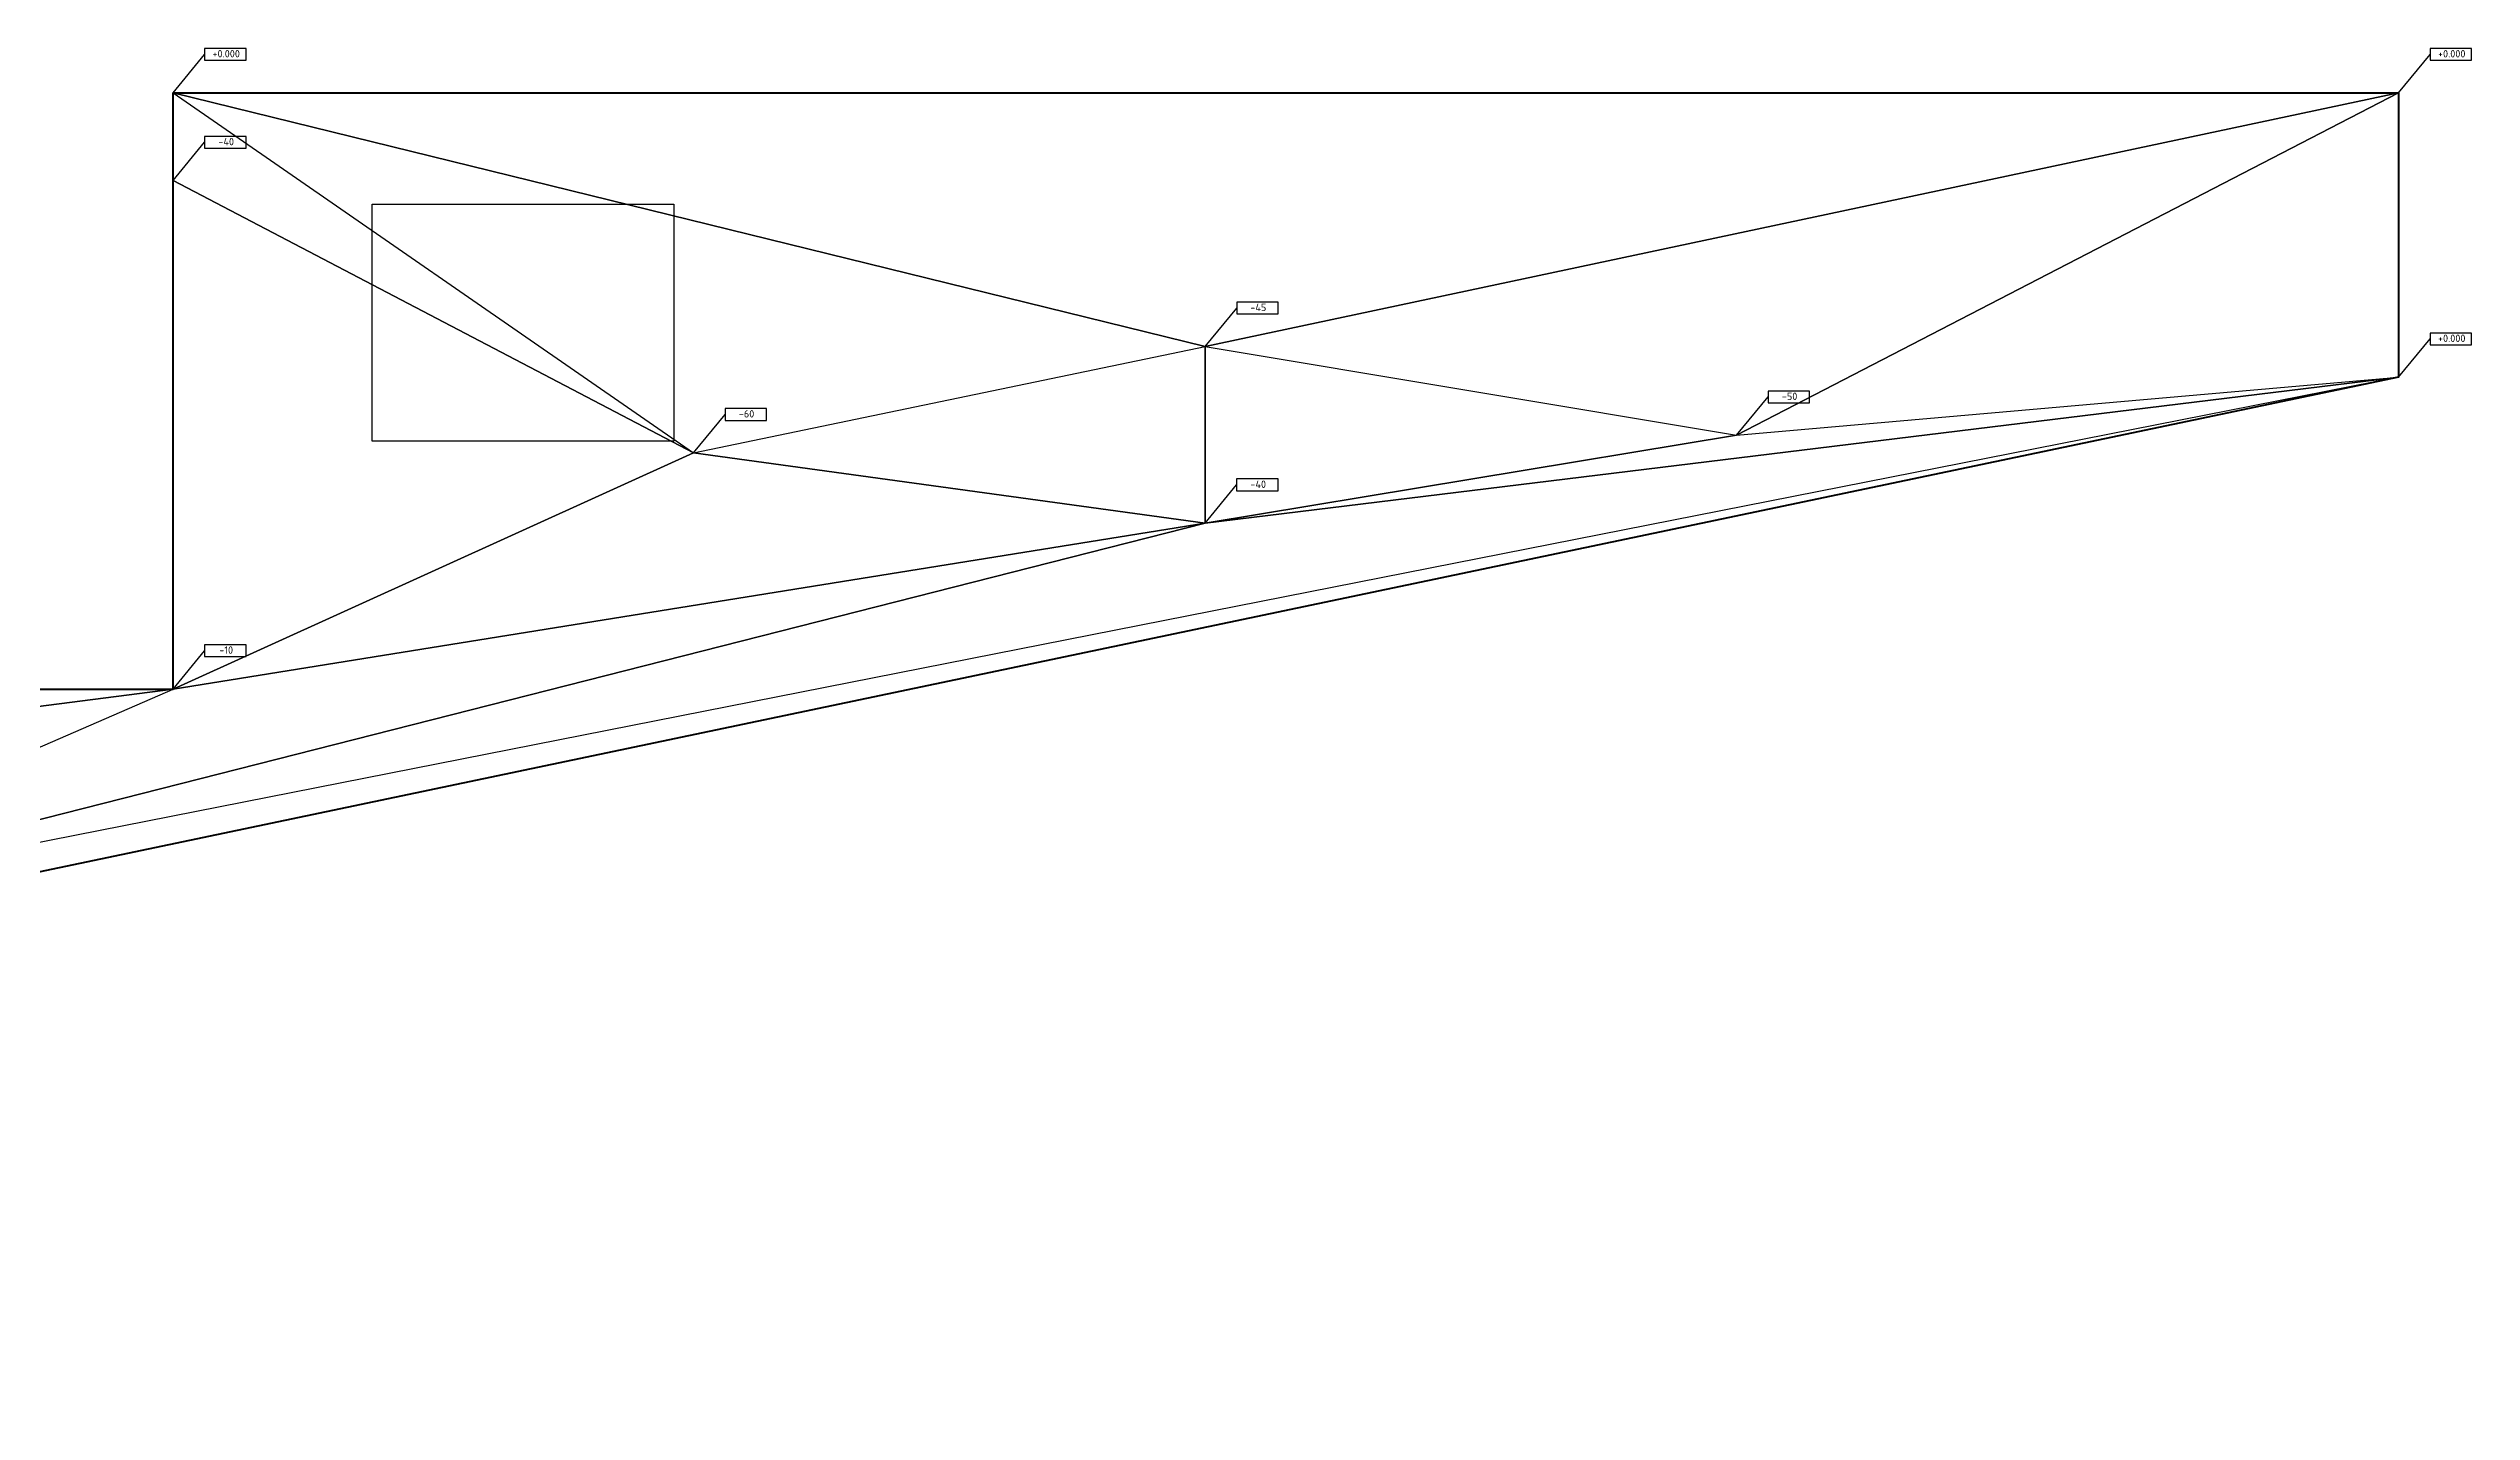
# Model space of a CAD drawing. Header units: millimetres. Extents: x 3543 to 412546, y -146359 to 38454.
# Drawn here: x 259234 to 300239, y 4826 to 27907 of the extents above; entities that cross this region are included whole.
import ezdxf
from ezdxf.enums import TextEntityAlignment as Align

# ---------------------------------------------------------------- set-up
doc = ezdxf.new("R2010")
doc.units = ezdxf.units.MM
doc.layers.add('контур', color=1, linetype='Continuous', lineweight=50)
doc.layers.add('линии_высот', color=4, linetype='Continuous')
doc.layers.add('областиvb', color=52, linetype='Continuous')
doc.styles.add('isocpeur', font='isocpeur.ttf')

# ---------------------------------------------------------------- blocks, each defined once
blk = doc.blocks.new('otmetka_oporvb')
at = {"linetype": 'ByBlock', "lineweight": -2}
blk.add_hatch(color=0, dxfattribs=at).paths.add_polyline_path([(-38, -32, 1), (38, 32, 1)])
at = {"color": 0, "linetype": 'ByBlock', "lineweight": -2}
blk.add_line((0, 0), (2142, 2596), dxfattribs=at)
at = {"color": 0}
blk.add_lwpolyline([(2142, 2196), (4942, 2196), (4942, 2996), (2142, 2996)], close=True, dxfattribs=at)
at = {"color": 0, "linetype": 'ByBlock', "lineweight": -2, "style": 'isocpeur'}
blk.add_attdef('OTM', text='', height=500, dxfattribs=at).set_placement((3600, 2639), align=Align.MIDDLE_CENTER)

msp = doc.modelspace()

# ---------------------------------------------------------------- linework, layer by layer
at = {"layer": 'контур'}
msp.add_lwpolyline([(215545, 4826.4), (210858.8, 27157.8), (229841.6, 27157.8), (229841.6, 17060.4), (261341.5, 17060.4), (261341.5, 27157.8), (299003.2, 27157.8), (299003.2, 22339.3)], close=True, dxfattribs=at)
at = {"layer": 'линии_высот'}
for points in [[(270147.8, 21060.2), (261341.5, 25669.4), (261341.5, 27157.8)], [(270147.8, 21060.2), (278807.8, 22862), (261341.5, 27157.8)], [(261341.5, 27157.8), (278807.8, 22862), (299003.2, 27157.8)], [(278807.8, 22862), (287798.8, 21357.4), (299003.2, 27157.8)], [(287798.8, 21357.4), (299003.2, 22339.3), (299003.2, 27157.8)], [(270147.8, 21060.2), (261341.5, 17060.4), (261341.5, 25669.4)], [(270147.8, 21060.2), (278807.8, 22862), (278805.8, 19867.8)], [(278805.8, 19867.8), (278807.8, 22862), (287798.8, 21357.4)], [(252298.9, 13124.4), (215545, 4826.4), (299003.2, 22339.3)], [(252298.9, 13124.4), (278805.8, 19867.8), (299003.2, 22339.3)], [(278805.8, 19867.8), (287798.8, 21357.4), (299003.2, 22339.3)], [(261341.5, 17060.4), (270147.8, 21060.2), (278805.8, 19867.8)], [(252298.9, 13124.4), (261341.5, 17060.4), (278805.8, 19867.8)], [(229841.6, 17060.4), (244279.5, 14864.1), (261341.5, 17060.4)], [(244279.5, 14864.1), (252298.9, 13124.4), (261341.5, 17060.4)]]:
    msp.add_lwpolyline(points, close=True, dxfattribs=at)
at = {"layer": 'областиvb'}
msp.add_lwpolyline([(264714.2, 25271.5), (269815.3, 25271.5), (269815.3, 21258.6), (264714.2, 21258.6)], close=True, dxfattribs=at)

# ---------------------------------------------------------------- block references
at = {"xscale": 0.25, "yscale": 0.25, "zscale": 0.25}
for p, values in [((261341.5, 27157.8), {'OTM': '+0.000'}), ((299003.2, 27157.8), {'OTM': '+0.000'}), ((261341.5, 25669.4), {'OTM': '-40'}), ((278807.8, 22862), {'OTM': '-45'}), ((299003.2, 22339.3), {'OTM': '+0.000'}), ((270147.8, 21060.2), {'OTM': '-60'}), ((287798.8, 21357.4), {'OTM': '-50'}), ((278805.8, 19867.8), {'OTM': '-40'}), ((261341.5, 17060.4), {'OTM': '-10'})]:
    msp.add_blockref('otmetka_oporvb', p, dxfattribs=at).add_auto_attribs(values)

doc.saveas('drawing.dxf')
